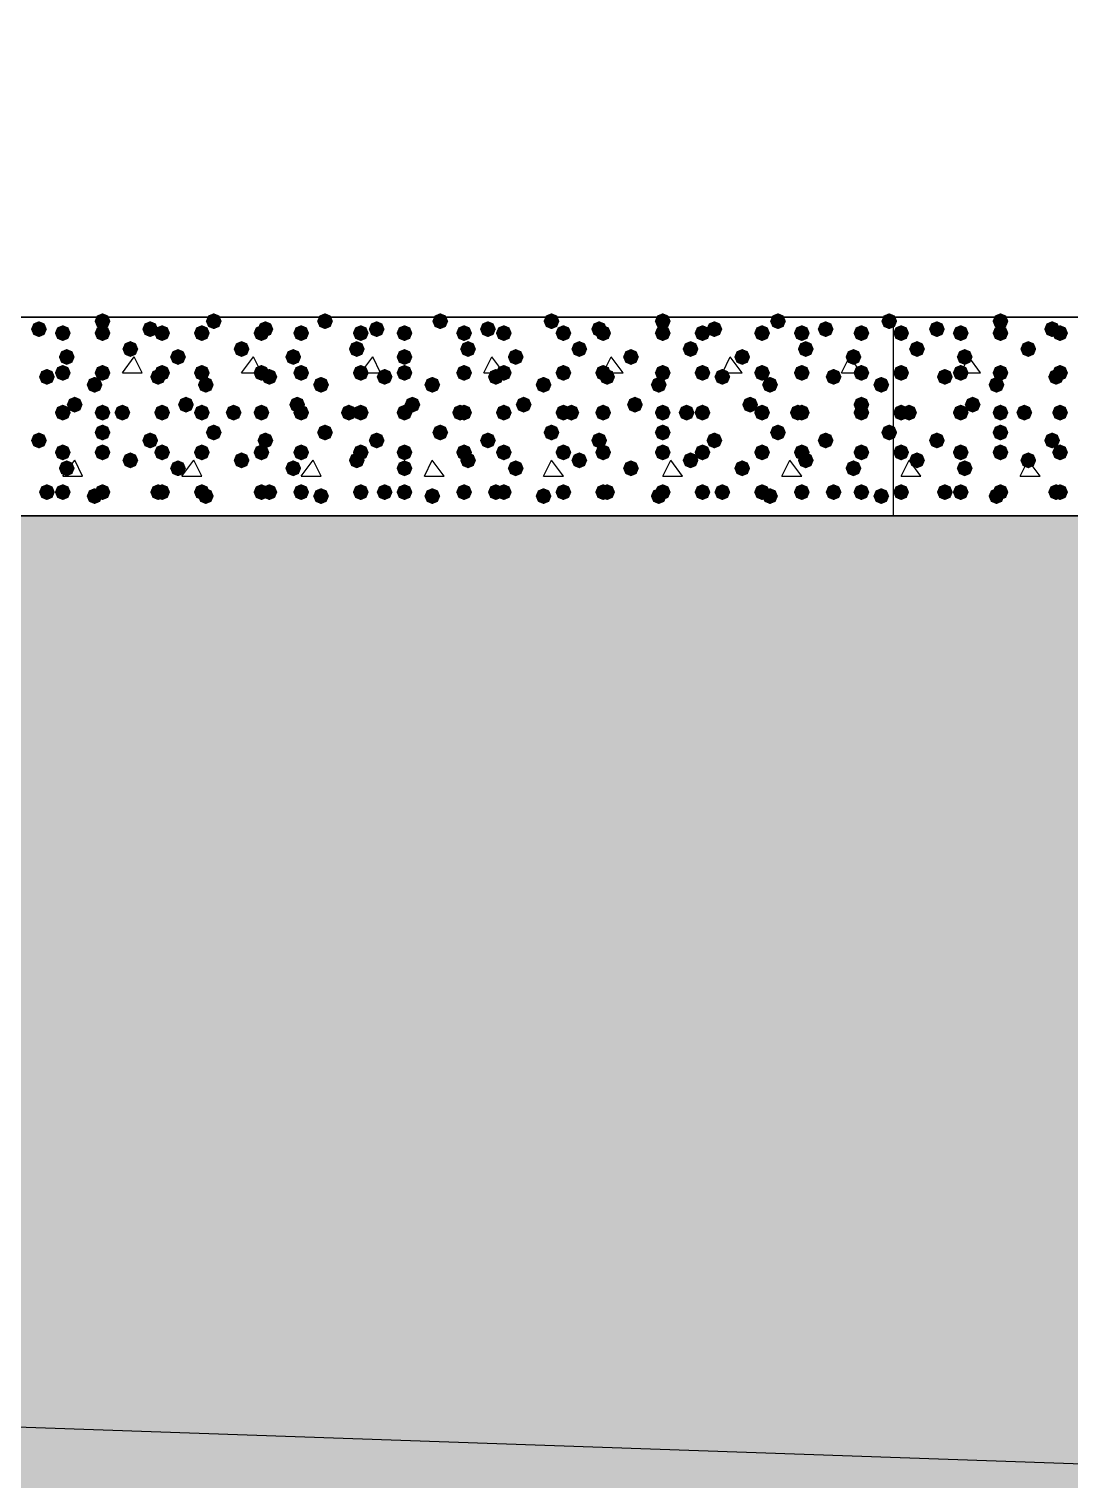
# Model space of a CAD drawing. Header units: millimetres. Extents: x 0 to 420, y 0 to 297.
# Drawn here: x 319.05 to 330.14, y 152 to 167.45 of the extents above; entities that cross this region are included whole.
import ezdxf

# ---------------------------------------------------------------- set-up
doc = ezdxf.new("R2010")
doc.units = ezdxf.units.MM
doc.layers.get('0').update_dxf_attribs({"linetype": 'CONTINUOUS'})

msp = doc.modelspace()

# ---------------------------------------------------------------- hatches: boundary and pattern name
at = {"true_color": 0x000008}
for points in [[(319.913, 164.338), (319.888129, 164.278204), (319.828333, 164.253333), (319.768537, 164.278204), (319.743667, 164.338), (319.768537, 164.397796), (319.828333, 164.422667), (319.888129, 164.397796)], [(321.098333, 164.338), (321.073463, 164.278204), (321.013667, 164.253333), (320.953871, 164.278204), (320.929, 164.338), (320.953871, 164.397796), (321.013667, 164.422667), (321.073462, 164.397796)], [(322.283667, 164.338), (322.258796, 164.278204), (322.199, 164.253333), (322.139204, 164.278204), (322.114333, 164.338), (322.139204, 164.397796), (322.199, 164.422667), (322.258796, 164.397796)], [(323.511333, 164.338), (323.486463, 164.278204), (323.426667, 164.253333), (323.366871, 164.278204), (323.342, 164.338), (323.366871, 164.397796), (323.426667, 164.422667), (323.486462, 164.397796)], [(324.696667, 164.338), (324.671796, 164.278204), (324.612, 164.253333), (324.552204, 164.278204), (324.527333, 164.338), (324.552204, 164.397796), (324.612, 164.422667), (324.671796, 164.397796)], [(325.882, 164.338), (325.857129, 164.278204), (325.797333, 164.253333), (325.737538, 164.278204), (325.712667, 164.338), (325.737537, 164.397796), (325.797333, 164.422667), (325.857129, 164.397796)], [(327.109667, 164.338), (327.084796, 164.278204), (327.025, 164.253333), (326.965204, 164.278204), (326.940333, 164.338), (326.965204, 164.397796), (327.025, 164.422667), (327.084796, 164.397796)], [(328.295, 164.338), (328.270129, 164.278204), (328.210333, 164.253333), (328.150538, 164.278204), (328.125667, 164.338), (328.150537, 164.397796), (328.210333, 164.422667), (328.270129, 164.397796)], [(319.235667, 164.253333), (319.210796, 164.193537), (319.151, 164.168667), (319.091204, 164.193537), (319.066333, 164.253333), (319.091204, 164.313129), (319.151, 164.338), (319.210796, 164.313129)], [(319.489667, 164.211), (319.464796, 164.151204), (319.405, 164.126333), (319.345204, 164.151204), (319.320333, 164.211), (319.345204, 164.270796), (319.405, 164.295667), (319.464796, 164.270796)], [(319.913, 164.211), (319.888129, 164.151204), (319.828333, 164.126333), (319.768537, 164.151204), (319.743667, 164.211), (319.768537, 164.270796), (319.828333, 164.295667), (319.888129, 164.270796)], [(320.421, 164.253333), (320.396129, 164.193537), (320.336333, 164.168667), (320.276538, 164.193537), (320.251667, 164.253333), (320.276537, 164.313129), (320.336333, 164.338), (320.396129, 164.313129)], [(320.548, 164.211), (320.523129, 164.151204), (320.463333, 164.126333), (320.403537, 164.151204), (320.378667, 164.211), (320.403537, 164.270796), (320.463333, 164.295667), (320.523129, 164.270796)], [(320.971333, 164.211), (320.946462, 164.151204), (320.886667, 164.126333), (320.826871, 164.151204), (320.802, 164.211), (320.826871, 164.270796), (320.886667, 164.295667), (320.946462, 164.270796)], [(321.606333, 164.211), (321.581462, 164.151204), (321.521667, 164.126333), (321.461871, 164.151204), (321.437, 164.211), (321.461871, 164.270796), (321.521667, 164.295667), (321.581462, 164.270796)], [(321.648667, 164.253333), (321.623796, 164.193537), (321.564, 164.168667), (321.504204, 164.193537), (321.479333, 164.253333), (321.504204, 164.313129), (321.564, 164.338), (321.623796, 164.313129)], [(322.029667, 164.211), (322.004796, 164.151204), (321.945, 164.126333), (321.885204, 164.151204), (321.860333, 164.211), (321.885204, 164.270796), (321.945, 164.295667), (322.004796, 164.270796)], [(322.664667, 164.211), (322.639796, 164.151204), (322.58, 164.126333), (322.520204, 164.151204), (322.495333, 164.211), (322.520204, 164.270796), (322.58, 164.295667), (322.639796, 164.270796)], [(322.834, 164.253333), (322.809129, 164.193537), (322.749333, 164.168667), (322.689537, 164.193537), (322.664667, 164.253333), (322.689537, 164.313129), (322.749333, 164.338), (322.809129, 164.313129)], [(323.130333, 164.211), (323.105462, 164.151204), (323.045667, 164.126333), (322.985871, 164.151204), (322.961, 164.211), (322.985871, 164.270796), (323.045667, 164.295667), (323.105462, 164.270796)], [(323.765333, 164.211), (323.740463, 164.151204), (323.680667, 164.126333), (323.620871, 164.151204), (323.596, 164.211), (323.620871, 164.270796), (323.680667, 164.295667), (323.740462, 164.270796)], [(324.019333, 164.253333), (323.994462, 164.193537), (323.934667, 164.168667), (323.874871, 164.193537), (323.85, 164.253333), (323.874871, 164.313129), (323.934667, 164.338), (323.994462, 164.313129)], [(324.188667, 164.211), (324.163796, 164.151204), (324.104, 164.126333), (324.044204, 164.151204), (324.019333, 164.211), (324.044204, 164.270796), (324.104, 164.295667), (324.163796, 164.270796)], [(324.823667, 164.211), (324.798796, 164.151204), (324.739, 164.126333), (324.679204, 164.151204), (324.654333, 164.211), (324.679204, 164.270796), (324.739, 164.295667), (324.798796, 164.270796)], [(325.204667, 164.253333), (325.179796, 164.193537), (325.12, 164.168667), (325.060204, 164.193537), (325.035333, 164.253333), (325.060204, 164.313129), (325.12, 164.338), (325.179796, 164.313129)], [(325.247, 164.211), (325.222129, 164.151204), (325.162333, 164.126333), (325.102538, 164.151204), (325.077667, 164.211), (325.102537, 164.270796), (325.162333, 164.295667), (325.222129, 164.270796)], [(325.882, 164.211), (325.857129, 164.151204), (325.797333, 164.126333), (325.737538, 164.151204), (325.712667, 164.211), (325.737537, 164.270796), (325.797333, 164.295667), (325.857129, 164.270796)], [(326.305333, 164.211), (326.280463, 164.151204), (326.220667, 164.126333), (326.160871, 164.151204), (326.136, 164.211), (326.160871, 164.270796), (326.220667, 164.295667), (326.280462, 164.270796)], [(326.432333, 164.253333), (326.407462, 164.193537), (326.347667, 164.168667), (326.287871, 164.193537), (326.263, 164.253333), (326.287871, 164.313129), (326.347667, 164.338), (326.407462, 164.313129)], [(326.940333, 164.211), (326.915462, 164.151204), (326.855667, 164.126333), (326.795871, 164.151204), (326.771, 164.211), (326.795871, 164.270796), (326.855667, 164.295667), (326.915462, 164.270796)], [(327.363667, 164.211), (327.338796, 164.151204), (327.279, 164.126333), (327.219204, 164.151204), (327.194333, 164.211), (327.219204, 164.270796), (327.279, 164.295667), (327.338796, 164.270796)], [(327.617667, 164.253333), (327.592796, 164.193537), (327.533, 164.168667), (327.473204, 164.193537), (327.448333, 164.253333), (327.473204, 164.313129), (327.533, 164.338), (327.592796, 164.313129)], [(327.998667, 164.211), (327.973796, 164.151204), (327.914, 164.126333), (327.854204, 164.151204), (327.829333, 164.211), (327.854204, 164.270796), (327.914, 164.295667), (327.973796, 164.270796)], [(320.209333, 164.041667), (320.184463, 163.981871), (320.124667, 163.957), (320.064871, 163.981871), (320.04, 164.041667), (320.064871, 164.101462), (320.124667, 164.126333), (320.184462, 164.101463)], [(321.394667, 164.041667), (321.369796, 163.981871), (321.31, 163.957), (321.250204, 163.981871), (321.225333, 164.041667), (321.250204, 164.101462), (321.31, 164.126333), (321.369796, 164.101463)], [(322.622333, 164.041667), (322.597462, 163.981871), (322.537667, 163.957), (322.477871, 163.981871), (322.453, 164.041667), (322.477871, 164.101462), (322.537667, 164.126333), (322.597462, 164.101463)], [(323.807667, 164.041667), (323.782796, 163.981871), (323.723, 163.957), (323.663204, 163.981871), (323.638333, 164.041667), (323.663204, 164.101462), (323.723, 164.126333), (323.782796, 164.101463)], [(324.993, 164.041667), (324.968129, 163.981871), (324.908333, 163.957), (324.848538, 163.981871), (324.823667, 164.041667), (324.848537, 164.101462), (324.908333, 164.126333), (324.968129, 164.101463)], [(326.178333, 164.041667), (326.153462, 163.981871), (326.093667, 163.957), (326.033871, 163.981871), (326.009, 164.041667), (326.033871, 164.101462), (326.093667, 164.126333), (326.153462, 164.101463)], [(327.406, 164.041667), (327.381129, 163.981871), (327.321333, 163.957), (327.261537, 163.981871), (327.236667, 164.041667), (327.261537, 164.101462), (327.321333, 164.126333), (327.381129, 164.101463)], [(319.532, 163.957), (319.507129, 163.897204), (319.447333, 163.872333), (319.387538, 163.897204), (319.362667, 163.957), (319.387537, 164.016796), (319.447333, 164.041667), (319.507129, 164.016796)], [(320.717333, 163.957), (320.692462, 163.897204), (320.632667, 163.872333), (320.572871, 163.897204), (320.548, 163.957), (320.572871, 164.016796), (320.632667, 164.041667), (320.692462, 164.016796)], [(321.945, 163.957), (321.920129, 163.897204), (321.860333, 163.872333), (321.800538, 163.897204), (321.775667, 163.957), (321.800537, 164.016796), (321.860333, 164.041667), (321.920129, 164.016796)], [(323.130333, 163.957), (323.105462, 163.897204), (323.045667, 163.872333), (322.985871, 163.897204), (322.961, 163.957), (322.985871, 164.016796), (323.045667, 164.041667), (323.105462, 164.016796)], [(324.315667, 163.957), (324.290796, 163.897204), (324.231, 163.872333), (324.171204, 163.897204), (324.146333, 163.957), (324.171204, 164.016796), (324.231, 164.041667), (324.290796, 164.016796)], [(325.543333, 163.957), (325.518462, 163.897204), (325.458667, 163.872333), (325.398871, 163.897204), (325.374, 163.957), (325.398871, 164.016796), (325.458667, 164.041667), (325.518462, 164.016796)], [(326.728667, 163.957), (326.703796, 163.897204), (326.644, 163.872333), (326.584204, 163.897204), (326.559333, 163.957), (326.584204, 164.016796), (326.644, 164.041667), (326.703796, 164.016796)], [(327.914, 163.957), (327.889129, 163.897204), (327.829333, 163.872333), (327.769537, 163.897204), (327.744667, 163.957), (327.769537, 164.016796), (327.829333, 164.041667), (327.889129, 164.016796)], [(319.320333, 163.745333), (319.295462, 163.685537), (319.235667, 163.660667), (319.175871, 163.685537), (319.151, 163.745333), (319.175871, 163.805129), (319.235667, 163.83), (319.295462, 163.805129)], [(319.489667, 163.787667), (319.464796, 163.727871), (319.405, 163.703), (319.345204, 163.727871), (319.320333, 163.787667), (319.345204, 163.847462), (319.405, 163.872333), (319.464796, 163.847463)], [(319.913, 163.787667), (319.888129, 163.727871), (319.828333, 163.703), (319.768537, 163.727871), (319.743667, 163.787667), (319.768537, 163.847462), (319.828333, 163.872333), (319.888129, 163.847463)], [(320.505667, 163.745333), (320.480796, 163.685537), (320.421, 163.660667), (320.361204, 163.685537), (320.336333, 163.745333), (320.361204, 163.805129), (320.421, 163.83), (320.480796, 163.805129)], [(320.548, 163.787667), (320.523129, 163.727871), (320.463333, 163.703), (320.403537, 163.727871), (320.378667, 163.787667), (320.403537, 163.847462), (320.463333, 163.872333), (320.523129, 163.847463)], [(320.971333, 163.787667), (320.946462, 163.727871), (320.886667, 163.703), (320.826871, 163.727871), (320.802, 163.787667), (320.826871, 163.847462), (320.886667, 163.872333), (320.946462, 163.847463)], [(321.606333, 163.787667), (321.581462, 163.727871), (321.521667, 163.703), (321.461871, 163.727871), (321.437, 163.787667), (321.461871, 163.847462), (321.521667, 163.872333), (321.581462, 163.847463)], [(321.691, 163.745333), (321.666129, 163.685537), (321.606333, 163.660667), (321.546538, 163.685537), (321.521667, 163.745333), (321.546537, 163.805129), (321.606333, 163.83), (321.666129, 163.805129)], [(322.029667, 163.787667), (322.004796, 163.727871), (321.945, 163.703), (321.885204, 163.727871), (321.860333, 163.787667), (321.885204, 163.847462), (321.945, 163.872333), (322.004796, 163.847463)], [(322.664667, 163.787667), (322.639796, 163.727871), (322.58, 163.703), (322.520204, 163.727871), (322.495333, 163.787667), (322.520204, 163.847462), (322.58, 163.872333), (322.639796, 163.847463)], [(322.918667, 163.745333), (322.893796, 163.685537), (322.834, 163.660667), (322.774204, 163.685537), (322.749333, 163.745333), (322.774204, 163.805129), (322.834, 163.83), (322.893796, 163.805129)], [(323.130333, 163.787667), (323.105462, 163.727871), (323.045667, 163.703), (322.985871, 163.727871), (322.961, 163.787667), (322.985871, 163.847462), (323.045667, 163.872333), (323.105462, 163.847463)], [(323.765333, 163.787667), (323.740463, 163.727871), (323.680667, 163.703), (323.620871, 163.727871), (323.596, 163.787667), (323.620871, 163.847462), (323.680667, 163.872333), (323.740462, 163.847463)], [(324.104, 163.745333), (324.079129, 163.685537), (324.019333, 163.660667), (323.959538, 163.685537), (323.934667, 163.745333), (323.959537, 163.805129), (324.019333, 163.83), (324.079129, 163.805129)], [(324.188667, 163.787667), (324.163796, 163.727871), (324.104, 163.703), (324.044204, 163.727871), (324.019333, 163.787667), (324.044204, 163.847462), (324.104, 163.872333), (324.163796, 163.847463)], [(324.823667, 163.787667), (324.798796, 163.727871), (324.739, 163.703), (324.679204, 163.727871), (324.654333, 163.787667), (324.679204, 163.847462), (324.739, 163.872333), (324.798796, 163.847463)], [(325.247, 163.787667), (325.222129, 163.727871), (325.162333, 163.703), (325.102538, 163.727871), (325.077667, 163.787667), (325.102537, 163.847462), (325.162333, 163.872333), (325.222129, 163.847463)], [(325.289333, 163.745333), (325.264462, 163.685537), (325.204667, 163.660667), (325.144871, 163.685537), (325.12, 163.745333), (325.144871, 163.805129), (325.204667, 163.83), (325.264462, 163.805129)], [(325.882, 163.787667), (325.857129, 163.727871), (325.797333, 163.703), (325.737538, 163.727871), (325.712667, 163.787667), (325.737537, 163.847462), (325.797333, 163.872333), (325.857129, 163.847463)], [(326.305333, 163.787667), (326.280463, 163.727871), (326.220667, 163.703), (326.160871, 163.727871), (326.136, 163.787667), (326.160871, 163.847462), (326.220667, 163.872333), (326.280462, 163.847463)], [(326.517, 163.745333), (326.492129, 163.685537), (326.432333, 163.660667), (326.372538, 163.685537), (326.347667, 163.745333), (326.372537, 163.805129), (326.432333, 163.83), (326.492129, 163.805129)], [(326.940333, 163.787667), (326.915462, 163.727871), (326.855667, 163.703), (326.795871, 163.727871), (326.771, 163.787667), (326.795871, 163.847462), (326.855667, 163.872333), (326.915462, 163.847463)], [(327.363667, 163.787667), (327.338796, 163.727871), (327.279, 163.703), (327.219204, 163.727871), (327.194333, 163.787667), (327.219204, 163.847462), (327.279, 163.872333), (327.338796, 163.847463)], [(327.702333, 163.745333), (327.677462, 163.685537), (327.617667, 163.660667), (327.557871, 163.685537), (327.533, 163.745333), (327.557871, 163.805129), (327.617667, 163.83), (327.677462, 163.805129)], [(327.998667, 163.787667), (327.973796, 163.727871), (327.914, 163.703), (327.854204, 163.727871), (327.829333, 163.787667), (327.854204, 163.847462), (327.914, 163.872333), (327.973796, 163.847463)], [(319.828333, 163.660667), (319.803463, 163.600871), (319.743667, 163.576), (319.683871, 163.600871), (319.659, 163.660667), (319.683871, 163.720462), (319.743667, 163.745333), (319.803462, 163.720463)], [(321.013667, 163.660667), (320.988796, 163.600871), (320.929, 163.576), (320.869204, 163.600871), (320.844333, 163.660667), (320.869204, 163.720462), (320.929, 163.745333), (320.988796, 163.720463)], [(322.241333, 163.660667), (322.216462, 163.600871), (322.156667, 163.576), (322.096871, 163.600871), (322.072, 163.660667), (322.096871, 163.720462), (322.156667, 163.745333), (322.216462, 163.720463)], [(323.426667, 163.660667), (323.401796, 163.600871), (323.342, 163.576), (323.282204, 163.600871), (323.257333, 163.660667), (323.282204, 163.720462), (323.342, 163.745333), (323.401796, 163.720463)], [(324.612, 163.660667), (324.587129, 163.600871), (324.527333, 163.576), (324.467538, 163.600871), (324.442667, 163.660667), (324.467537, 163.720462), (324.527333, 163.745333), (324.587129, 163.720463)], [(325.839667, 163.660667), (325.814796, 163.600871), (325.755, 163.576), (325.695204, 163.600871), (325.670333, 163.660667), (325.695204, 163.720462), (325.755, 163.745333), (325.814796, 163.720463)], [(327.025, 163.660667), (327.000129, 163.600871), (326.940333, 163.576), (326.880538, 163.600871), (326.855667, 163.660667), (326.880537, 163.720462), (326.940333, 163.745333), (327.000129, 163.720463)], [(328.210333, 163.660667), (328.185462, 163.600871), (328.125667, 163.576), (328.065871, 163.600871), (328.041, 163.660667), (328.065871, 163.720462), (328.125667, 163.745333), (328.185462, 163.720463)], [(319.616667, 163.449), (319.591796, 163.389204), (319.532, 163.364333), (319.472204, 163.389204), (319.447333, 163.449), (319.472204, 163.508796), (319.532, 163.533667), (319.591796, 163.508796)], [(320.802, 163.449), (320.777129, 163.389204), (320.717333, 163.364333), (320.657537, 163.389204), (320.632667, 163.449), (320.657537, 163.508796), (320.717333, 163.533667), (320.777129, 163.508796)], [(321.987333, 163.449), (321.962462, 163.389204), (321.902667, 163.364333), (321.842871, 163.389204), (321.818, 163.449), (321.842871, 163.508796), (321.902667, 163.533667), (321.962462, 163.508796)], [(323.215, 163.449), (323.190129, 163.389204), (323.130333, 163.364333), (323.070538, 163.389204), (323.045667, 163.449), (323.070537, 163.508796), (323.130333, 163.533667), (323.190129, 163.508796)], [(324.400333, 163.449), (324.375463, 163.389204), (324.315667, 163.364333), (324.255871, 163.389204), (324.231, 163.449), (324.255871, 163.508796), (324.315667, 163.533667), (324.375462, 163.508796)], [(325.585667, 163.449), (325.560796, 163.389204), (325.501, 163.364333), (325.441204, 163.389204), (325.416333, 163.449), (325.441204, 163.508796), (325.501, 163.533667), (325.560796, 163.508796)], [(326.813333, 163.449), (326.788462, 163.389204), (326.728667, 163.364333), (326.668871, 163.389204), (326.644, 163.449), (326.668871, 163.508796), (326.728667, 163.533667), (326.788462, 163.508796)], [(327.998667, 163.449), (327.973796, 163.389204), (327.914, 163.364333), (327.854204, 163.389204), (327.829333, 163.449), (327.854204, 163.508796), (327.914, 163.533667), (327.973796, 163.508796)], [(319.489667, 163.364333), (319.464796, 163.304537), (319.405, 163.279667), (319.345204, 163.304537), (319.320333, 163.364333), (319.345204, 163.424129), (319.405, 163.449), (319.464796, 163.424129)], [(319.913, 163.364333), (319.888129, 163.304537), (319.828333, 163.279667), (319.768537, 163.304537), (319.743667, 163.364333), (319.768537, 163.424129), (319.828333, 163.449), (319.888129, 163.424129)], [(320.124667, 163.364333), (320.099796, 163.304537), (320.04, 163.279667), (319.980204, 163.304537), (319.955333, 163.364333), (319.980204, 163.424129), (320.04, 163.449), (320.099796, 163.424129)], [(320.548, 163.364333), (320.523129, 163.304537), (320.463333, 163.279667), (320.403537, 163.304537), (320.378667, 163.364333), (320.403537, 163.424129), (320.463333, 163.449), (320.523129, 163.424129)], [(320.971333, 163.364333), (320.946462, 163.304537), (320.886667, 163.279667), (320.826871, 163.304537), (320.802, 163.364333), (320.826871, 163.424129), (320.886667, 163.449), (320.946462, 163.424129)], [(321.31, 163.364333), (321.285129, 163.304537), (321.225333, 163.279667), (321.165538, 163.304537), (321.140667, 163.364333), (321.165537, 163.424129), (321.225333, 163.449), (321.285129, 163.424129)], [(321.606333, 163.364333), (321.581462, 163.304537), (321.521667, 163.279667), (321.461871, 163.304537), (321.437, 163.364333), (321.461871, 163.424129), (321.521667, 163.449), (321.581462, 163.424129)], [(322.029667, 163.364333), (322.004796, 163.304537), (321.945, 163.279667), (321.885204, 163.304537), (321.860333, 163.364333), (321.885204, 163.424129), (321.945, 163.449), (322.004796, 163.424129)], [(322.537667, 163.364333), (322.512796, 163.304537), (322.453, 163.279667), (322.393204, 163.304537), (322.368333, 163.364333), (322.393204, 163.424129), (322.453, 163.449), (322.512796, 163.424129)], [(322.664667, 163.364333), (322.639796, 163.304537), (322.58, 163.279667), (322.520204, 163.304537), (322.495333, 163.364333), (322.520204, 163.424129), (322.58, 163.449), (322.639796, 163.424129)], [(323.130333, 163.364333), (323.105462, 163.304537), (323.045667, 163.279667), (322.985871, 163.304537), (322.961, 163.364333), (322.985871, 163.424129), (323.045667, 163.449), (323.105462, 163.424129)], [(323.723, 163.364333), (323.698129, 163.304537), (323.638333, 163.279667), (323.578538, 163.304537), (323.553667, 163.364333), (323.578537, 163.424129), (323.638333, 163.449), (323.698129, 163.424129)], [(323.765333, 163.364333), (323.740463, 163.304537), (323.680667, 163.279667), (323.620871, 163.304537), (323.596, 163.364333), (323.620871, 163.424129), (323.680667, 163.449), (323.740462, 163.424129)], [(324.188667, 163.364333), (324.163796, 163.304537), (324.104, 163.279667), (324.044204, 163.304537), (324.019333, 163.364333), (324.044204, 163.424129), (324.104, 163.449), (324.163796, 163.424129)], [(324.823667, 163.364333), (324.798796, 163.304537), (324.739, 163.279667), (324.679204, 163.304537), (324.654333, 163.364333), (324.679204, 163.424129), (324.739, 163.449), (324.798796, 163.424129)], [(324.908333, 163.364333), (324.883462, 163.304537), (324.823667, 163.279667), (324.763871, 163.304537), (324.739, 163.364333), (324.763871, 163.424129), (324.823667, 163.449), (324.883462, 163.424129)], [(325.247, 163.364333), (325.222129, 163.304537), (325.162333, 163.279667), (325.102538, 163.304537), (325.077667, 163.364333), (325.102537, 163.424129), (325.162333, 163.449), (325.222129, 163.424129)], [(325.882, 163.364333), (325.857129, 163.304537), (325.797333, 163.279667), (325.737538, 163.304537), (325.712667, 163.364333), (325.737537, 163.424129), (325.797333, 163.449), (325.857129, 163.424129)], [(326.136, 163.364333), (326.111129, 163.304537), (326.051333, 163.279667), (325.991537, 163.304537), (325.966667, 163.364333), (325.991537, 163.424129), (326.051333, 163.449), (326.111129, 163.424129)], [(326.305333, 163.364333), (326.280463, 163.304537), (326.220667, 163.279667), (326.160871, 163.304537), (326.136, 163.364333), (326.160871, 163.424129), (326.220667, 163.449), (326.280462, 163.424129)], [(326.940333, 163.364333), (326.915462, 163.304537), (326.855667, 163.279667), (326.795871, 163.304537), (326.771, 163.364333), (326.795871, 163.424129), (326.855667, 163.449), (326.915462, 163.424129)], [(327.321333, 163.364333), (327.296462, 163.304537), (327.236667, 163.279667), (327.176871, 163.304537), (327.152, 163.364333), (327.176871, 163.424129), (327.236667, 163.449), (327.296462, 163.424129)], [(327.363667, 163.364333), (327.338796, 163.304537), (327.279, 163.279667), (327.219204, 163.304537), (327.194333, 163.364333), (327.219204, 163.424129), (327.279, 163.449), (327.338796, 163.424129)], [(327.998667, 163.364333), (327.973796, 163.304537), (327.914, 163.279667), (327.854204, 163.304537), (327.829333, 163.364333), (327.854204, 163.424129), (327.914, 163.449), (327.973796, 163.424129)], [(319.913, 163.152667), (319.888129, 163.092871), (319.828333, 163.068), (319.768537, 163.092871), (319.743667, 163.152667), (319.768537, 163.212462), (319.828333, 163.237333), (319.888129, 163.212463)], [(321.098333, 163.152667), (321.073463, 163.092871), (321.013667, 163.068), (320.953871, 163.092871), (320.929, 163.152667), (320.953871, 163.212462), (321.013667, 163.237333), (321.073462, 163.212463)], [(322.283667, 163.152667), (322.258796, 163.092871), (322.199, 163.068), (322.139204, 163.092871), (322.114333, 163.152667), (322.139204, 163.212462), (322.199, 163.237333), (322.258796, 163.212463)], [(323.511333, 163.152667), (323.486463, 163.092871), (323.426667, 163.068), (323.366871, 163.092871), (323.342, 163.152667), (323.366871, 163.212462), (323.426667, 163.237333), (323.486462, 163.212463)], [(324.696667, 163.152667), (324.671796, 163.092871), (324.612, 163.068), (324.552204, 163.092871), (324.527333, 163.152667), (324.552204, 163.212462), (324.612, 163.237333), (324.671796, 163.212463)], [(325.882, 163.152667), (325.857129, 163.092871), (325.797333, 163.068), (325.737538, 163.092871), (325.712667, 163.152667), (325.737537, 163.212462), (325.797333, 163.237333), (325.857129, 163.212463)], [(327.109667, 163.152667), (327.084796, 163.092871), (327.025, 163.068), (326.965204, 163.092871), (326.940333, 163.152667), (326.965204, 163.212462), (327.025, 163.237333), (327.084796, 163.212463)], [(328.295, 163.152667), (328.270129, 163.092871), (328.210333, 163.068), (328.150538, 163.092871), (328.125667, 163.152667), (328.150537, 163.212462), (328.210333, 163.237333), (328.270129, 163.212463)], [(319.235667, 163.068), (319.210796, 163.008204), (319.151, 162.983333), (319.091204, 163.008204), (319.066333, 163.068), (319.091204, 163.127796), (319.151, 163.152667), (319.210796, 163.127796)], [(319.489667, 162.941), (319.464796, 162.881204), (319.405, 162.856333), (319.345204, 162.881204), (319.320333, 162.941), (319.345204, 163.000796), (319.405, 163.025667), (319.464796, 163.000796)], [(319.913, 162.941), (319.888129, 162.881204), (319.828333, 162.856333), (319.768537, 162.881204), (319.743667, 162.941), (319.768537, 163.000796), (319.828333, 163.025667), (319.888129, 163.000796)], [(320.421, 163.068), (320.396129, 163.008204), (320.336333, 162.983333), (320.276538, 163.008204), (320.251667, 163.068), (320.276537, 163.127796), (320.336333, 163.152667), (320.396129, 163.127796)], [(320.548, 162.941), (320.523129, 162.881204), (320.463333, 162.856333), (320.403537, 162.881204), (320.378667, 162.941), (320.403537, 163.000796), (320.463333, 163.025667), (320.523129, 163.000796)], [(320.971333, 162.941), (320.946462, 162.881204), (320.886667, 162.856333), (320.826871, 162.881204), (320.802, 162.941), (320.826871, 163.000796), (320.886667, 163.025667), (320.946462, 163.000796)], [(321.606333, 162.941), (321.581462, 162.881204), (321.521667, 162.856333), (321.461871, 162.881204), (321.437, 162.941), (321.461871, 163.000796), (321.521667, 163.025667), (321.581462, 163.000796)], [(321.648667, 163.068), (321.623796, 163.008204), (321.564, 162.983333), (321.504204, 163.008204), (321.479333, 163.068), (321.504204, 163.127796), (321.564, 163.152667), (321.623796, 163.127796)], [(322.029667, 162.941), (322.004796, 162.881204), (321.945, 162.856333), (321.885204, 162.881204), (321.860333, 162.941), (321.885204, 163.000796), (321.945, 163.025667), (322.004796, 163.000796)], [(322.664667, 162.941), (322.639796, 162.881204), (322.58, 162.856333), (322.520204, 162.881204), (322.495333, 162.941), (322.520204, 163.000796), (322.58, 163.025667), (322.639796, 163.000796)], [(322.834, 163.068), (322.809129, 163.008204), (322.749333, 162.983333), (322.689537, 163.008204), (322.664667, 163.068), (322.689537, 163.127796), (322.749333, 163.152667), (322.809129, 163.127796)], [(323.130333, 162.941), (323.105462, 162.881204), (323.045667, 162.856333), (322.985871, 162.881204), (322.961, 162.941), (322.985871, 163.000796), (323.045667, 163.025667), (323.105462, 163.000796)], [(323.765333, 162.941), (323.740463, 162.881204), (323.680667, 162.856333), (323.620871, 162.881204), (323.596, 162.941), (323.620871, 163.000796), (323.680667, 163.025667), (323.740462, 163.000796)], [(324.019333, 163.068), (323.994462, 163.008204), (323.934667, 162.983333), (323.874871, 163.008204), (323.85, 163.068), (323.874871, 163.127796), (323.934667, 163.152667), (323.994462, 163.127796)], [(324.188667, 162.941), (324.163796, 162.881204), (324.104, 162.856333), (324.044204, 162.881204), (324.019333, 162.941), (324.044204, 163.000796), (324.104, 163.025667), (324.163796, 163.000796)], [(324.823667, 162.941), (324.798796, 162.881204), (324.739, 162.856333), (324.679204, 162.881204), (324.654333, 162.941), (324.679204, 163.000796), (324.739, 163.025667), (324.798796, 163.000796)], [(325.204667, 163.068), (325.179796, 163.008204), (325.12, 162.983333), (325.060204, 163.008204), (325.035333, 163.068), (325.060204, 163.127796), (325.12, 163.152667), (325.179796, 163.127796)], [(325.247, 162.941), (325.222129, 162.881204), (325.162333, 162.856333), (325.102538, 162.881204), (325.077667, 162.941), (325.102537, 163.000796), (325.162333, 163.025667), (325.222129, 163.000796)], [(325.882, 162.941), (325.857129, 162.881204), (325.797333, 162.856333), (325.737538, 162.881204), (325.712667, 162.941), (325.737537, 163.000796), (325.797333, 163.025667), (325.857129, 163.000796)], [(326.305333, 162.941), (326.280463, 162.881204), (326.220667, 162.856333), (326.160871, 162.881204), (326.136, 162.941), (326.160871, 163.000796), (326.220667, 163.025667), (326.280462, 163.000796)], [(326.432333, 163.068), (326.407462, 163.008204), (326.347667, 162.983333), (326.287871, 163.008204), (326.263, 163.068), (326.287871, 163.127796), (326.347667, 163.152667), (326.407462, 163.127796)], [(326.940333, 162.941), (326.915462, 162.881204), (326.855667, 162.856333), (326.795871, 162.881204), (326.771, 162.941), (326.795871, 163.000796), (326.855667, 163.025667), (326.915462, 163.000796)], [(327.363667, 162.941), (327.338796, 162.881204), (327.279, 162.856333), (327.219204, 162.881204), (327.194333, 162.941), (327.219204, 163.000796), (327.279, 163.025667), (327.338796, 163.000796)], [(327.617667, 163.068), (327.592796, 163.008204), (327.533, 162.983333), (327.473204, 163.008204), (327.448333, 163.068), (327.473204, 163.127796), (327.533, 163.152667), (327.592796, 163.127796)], [(327.998667, 162.941), (327.973796, 162.881204), (327.914, 162.856333), (327.854204, 162.881204), (327.829333, 162.941), (327.854204, 163.000796), (327.914, 163.025667), (327.973796, 163.000796)], [(320.209333, 162.856333), (320.184463, 162.796537), (320.124667, 162.771667), (320.064871, 162.796537), (320.04, 162.856333), (320.064871, 162.916129), (320.124667, 162.941), (320.184462, 162.916129)], [(321.394667, 162.856333), (321.369796, 162.796537), (321.31, 162.771667), (321.250204, 162.796537), (321.225333, 162.856333), (321.250204, 162.916129), (321.31, 162.941), (321.369796, 162.916129)], [(322.622333, 162.856333), (322.597462, 162.796537), (322.537667, 162.771667), (322.477871, 162.796537), (322.453, 162.856333), (322.477871, 162.916129), (322.537667, 162.941), (322.597462, 162.916129)], [(323.807667, 162.856333), (323.782796, 162.796537), (323.723, 162.771667), (323.663204, 162.796537), (323.638333, 162.856333), (323.663204, 162.916129), (323.723, 162.941), (323.782796, 162.916129)], [(324.993, 162.856333), (324.968129, 162.796537), (324.908333, 162.771667), (324.848538, 162.796537), (324.823667, 162.856333), (324.848537, 162.916129), (324.908333, 162.941), (324.968129, 162.916129)], [(326.178333, 162.856333), (326.153462, 162.796537), (326.093667, 162.771667), (326.033871, 162.796537), (326.009, 162.856333), (326.033871, 162.916129), (326.093667, 162.941), (326.153462, 162.916129)], [(327.406, 162.856333), (327.381129, 162.796537), (327.321333, 162.771667), (327.261537, 162.796537), (327.236667, 162.856333), (327.261537, 162.916129), (327.321333, 162.941), (327.381129, 162.916129)], [(319.532, 162.771667), (319.507129, 162.711871), (319.447333, 162.687), (319.387538, 162.711871), (319.362667, 162.771667), (319.387537, 162.831462), (319.447333, 162.856333), (319.507129, 162.831463)], [(320.717333, 162.771667), (320.692462, 162.711871), (320.632667, 162.687), (320.572871, 162.711871), (320.548, 162.771667), (320.572871, 162.831462), (320.632667, 162.856333), (320.692462, 162.831463)], [(321.945, 162.771667), (321.920129, 162.711871), (321.860333, 162.687), (321.800538, 162.711871), (321.775667, 162.771667), (321.800537, 162.831462), (321.860333, 162.856333), (321.920129, 162.831463)], [(323.130333, 162.771667), (323.105462, 162.711871), (323.045667, 162.687), (322.985871, 162.711871), (322.961, 162.771667), (322.985871, 162.831462), (323.045667, 162.856333), (323.105462, 162.831463)], [(324.315667, 162.771667), (324.290796, 162.711871), (324.231, 162.687), (324.171204, 162.711871), (324.146333, 162.771667), (324.171204, 162.831462), (324.231, 162.856333), (324.290796, 162.831463)], [(325.543333, 162.771667), (325.518462, 162.711871), (325.458667, 162.687), (325.398871, 162.711871), (325.374, 162.771667), (325.398871, 162.831462), (325.458667, 162.856333), (325.518462, 162.831463)], [(326.728667, 162.771667), (326.703796, 162.711871), (326.644, 162.687), (326.584204, 162.711871), (326.559333, 162.771667), (326.584204, 162.831462), (326.644, 162.856333), (326.703796, 162.831463)], [(327.914, 162.771667), (327.889129, 162.711871), (327.829333, 162.687), (327.769537, 162.711871), (327.744667, 162.771667), (327.769537, 162.831462), (327.829333, 162.856333), (327.889129, 162.831463)], [(319.320333, 162.517667), (319.295462, 162.457871), (319.235667, 162.433), (319.175871, 162.457871), (319.151, 162.517667), (319.175871, 162.577462), (319.235667, 162.602333), (319.295462, 162.577463)], [(319.489667, 162.517667), (319.464796, 162.457871), (319.405, 162.433), (319.345204, 162.457871), (319.320333, 162.517667), (319.345204, 162.577462), (319.405, 162.602333), (319.464796, 162.577463)], [(319.828333, 162.475333), (319.803463, 162.415537), (319.743667, 162.390667), (319.683871, 162.415537), (319.659, 162.475333), (319.683871, 162.535129), (319.743667, 162.56), (319.803462, 162.535129)], [(319.913, 162.517667), (319.888129, 162.457871), (319.828333, 162.433), (319.768537, 162.457871), (319.743667, 162.517667), (319.768537, 162.577462), (319.828333, 162.602333), (319.888129, 162.577463)], [(320.505667, 162.517667), (320.480796, 162.457871), (320.421, 162.433), (320.361204, 162.457871), (320.336333, 162.517667), (320.361204, 162.577462), (320.421, 162.602333), (320.480796, 162.577463)], [(320.548, 162.517667), (320.523129, 162.457871), (320.463333, 162.433), (320.403537, 162.457871), (320.378667, 162.517667), (320.403537, 162.577462), (320.463333, 162.602333), (320.523129, 162.577463)], [(320.971333, 162.517667), (320.946462, 162.457871), (320.886667, 162.433), (320.826871, 162.457871), (320.802, 162.517667), (320.826871, 162.577462), (320.886667, 162.602333), (320.946462, 162.577463)], [(321.013667, 162.475333), (320.988796, 162.415537), (320.929, 162.390667), (320.869204, 162.415537), (320.844333, 162.475333), (320.869204, 162.535129), (320.929, 162.56), (320.988796, 162.535129)], [(321.606333, 162.517667), (321.581462, 162.457871), (321.521667, 162.433), (321.461871, 162.457871), (321.437, 162.517667), (321.461871, 162.577462), (321.521667, 162.602333), (321.581462, 162.577463)], [(321.691, 162.517667), (321.666129, 162.457871), (321.606333, 162.433), (321.546538, 162.457871), (321.521667, 162.517667), (321.546537, 162.577462), (321.606333, 162.602333), (321.666129, 162.577463)], [(322.029667, 162.517667), (322.004796, 162.457871), (321.945, 162.433), (321.885204, 162.457871), (321.860333, 162.517667), (321.885204, 162.577462), (321.945, 162.602333), (322.004796, 162.577463)], [(322.241333, 162.475333), (322.216462, 162.415537), (322.156667, 162.390667), (322.096871, 162.415537), (322.072, 162.475333), (322.096871, 162.535129), (322.156667, 162.56), (322.216462, 162.535129)], [(322.664667, 162.517667), (322.639796, 162.457871), (322.58, 162.433), (322.520204, 162.457871), (322.495333, 162.517667), (322.520204, 162.577462), (322.58, 162.602333), (322.639796, 162.577463)], [(322.918667, 162.517667), (322.893796, 162.457871), (322.834, 162.433), (322.774204, 162.457871), (322.749333, 162.517667), (322.774204, 162.577462), (322.834, 162.602333), (322.893796, 162.577463)], [(323.130333, 162.517667), (323.105462, 162.457871), (323.045667, 162.433), (322.985871, 162.457871), (322.961, 162.517667), (322.985871, 162.577462), (323.045667, 162.602333), (323.105462, 162.577463)], [(323.426667, 162.475333), (323.401796, 162.415537), (323.342, 162.390667), (323.282204, 162.415537), (323.257333, 162.475333), (323.282204, 162.535129), (323.342, 162.56), (323.401796, 162.535129)], [(323.765333, 162.517667), (323.740463, 162.457871), (323.680667, 162.433), (323.620871, 162.457871), (323.596, 162.517667), (323.620871, 162.577462), (323.680667, 162.602333), (323.740462, 162.577463)], [(324.104, 162.517667), (324.079129, 162.457871), (324.019333, 162.433), (323.959538, 162.457871), (323.934667, 162.517667), (323.959537, 162.577462), (324.019333, 162.602333), (324.079129, 162.577463)], [(324.188667, 162.517667), (324.163796, 162.457871), (324.104, 162.433), (324.044204, 162.457871), (324.019333, 162.517667), (324.044204, 162.577462), (324.104, 162.602333), (324.163796, 162.577463)], [(324.612, 162.475333), (324.587129, 162.415537), (324.527333, 162.390667), (324.467538, 162.415537), (324.442667, 162.475333), (324.467537, 162.535129), (324.527333, 162.56), (324.587129, 162.535129)], [(324.823667, 162.517667), (324.798796, 162.457871), (324.739, 162.433), (324.679204, 162.457871), (324.654333, 162.517667), (324.679204, 162.577462), (324.739, 162.602333), (324.798796, 162.577463)], [(325.247, 162.517667), (325.222129, 162.457871), (325.162333, 162.433), (325.102538, 162.457871), (325.077667, 162.517667), (325.102537, 162.577462), (325.162333, 162.602333), (325.222129, 162.577463)], [(325.289333, 162.517667), (325.264462, 162.457871), (325.204667, 162.433), (325.144871, 162.457871), (325.12, 162.517667), (325.144871, 162.577462), (325.204667, 162.602333), (325.264462, 162.577463)], [(325.839667, 162.475333), (325.814796, 162.415537), (325.755, 162.390667), (325.695204, 162.415537), (325.670333, 162.475333), (325.695204, 162.535129), (325.755, 162.56), (325.814796, 162.535129)], [(325.882, 162.517667), (325.857129, 162.457871), (325.797333, 162.433), (325.737538, 162.457871), (325.712667, 162.517667), (325.737537, 162.577462), (325.797333, 162.602333), (325.857129, 162.577463)], [(326.305333, 162.517667), (326.280463, 162.457871), (326.220667, 162.433), (326.160871, 162.457871), (326.136, 162.517667), (326.160871, 162.577462), (326.220667, 162.602333), (326.280462, 162.577463)], [(326.517, 162.517667), (326.492129, 162.457871), (326.432333, 162.433), (326.372538, 162.457871), (326.347667, 162.517667), (326.372537, 162.577462), (326.432333, 162.602333), (326.492129, 162.577463)], [(326.940333, 162.517667), (326.915462, 162.457871), (326.855667, 162.433), (326.795871, 162.457871), (326.771, 162.517667), (326.795871, 162.577462), (326.855667, 162.602333), (326.915462, 162.577463)], [(327.025, 162.475333), (327.000129, 162.415537), (326.940333, 162.390667), (326.880538, 162.415537), (326.855667, 162.475333), (326.880537, 162.535129), (326.940333, 162.56), (327.000129, 162.535129)], [(327.363667, 162.517667), (327.338796, 162.457871), (327.279, 162.433), (327.219204, 162.457871), (327.194333, 162.517667), (327.219204, 162.577462), (327.279, 162.602333), (327.338796, 162.577463)], [(327.702333, 162.517667), (327.677462, 162.457871), (327.617667, 162.433), (327.557871, 162.457871), (327.533, 162.517667), (327.557871, 162.577462), (327.617667, 162.602333), (327.677462, 162.577463)], [(327.998667, 162.517667), (327.973796, 162.457871), (327.914, 162.433), (327.854204, 162.457871), (327.829333, 162.517667), (327.854204, 162.577462), (327.914, 162.602333), (327.973796, 162.577463)], [(328.210333, 162.475333), (328.185462, 162.415537), (328.125667, 162.390667), (328.065871, 162.415537), (328.041, 162.475333), (328.065871, 162.535129), (328.125667, 162.56), (328.185462, 162.535129)]]:
    msp.add_hatch(color=0, dxfattribs=at).paths.add_polyline_path(points, flags=0)
at = {"true_color": 0x000007}
for points in [[(329.480333, 164.338), (329.455462, 164.278204), (329.395667, 164.253333), (329.335871, 164.278204), (329.311, 164.338), (329.335871, 164.397796), (329.395667, 164.422667), (329.455462, 164.397796)], [(328.422, 164.211), (328.397129, 164.151204), (328.337333, 164.126333), (328.277537, 164.151204), (328.252667, 164.211), (328.277537, 164.270796), (328.337333, 164.295667), (328.397129, 164.270796)], [(328.803, 164.253333), (328.778129, 164.193537), (328.718333, 164.168667), (328.658537, 164.193537), (328.633667, 164.253333), (328.658537, 164.313129), (328.718333, 164.338), (328.778129, 164.313129)], [(329.057, 164.211), (329.032129, 164.151204), (328.972333, 164.126333), (328.912537, 164.151204), (328.887667, 164.211), (328.912537, 164.270796), (328.972333, 164.295667), (329.032129, 164.270796)], [(329.480333, 164.211), (329.455462, 164.151204), (329.395667, 164.126333), (329.335871, 164.151204), (329.311, 164.211), (329.335871, 164.270796), (329.395667, 164.295667), (329.455462, 164.270796)], [(330.030667, 164.253333), (330.005796, 164.193537), (329.946, 164.168667), (329.886204, 164.193537), (329.861333, 164.253333), (329.886204, 164.313129), (329.946, 164.338), (330.005796, 164.313129)], [(330.115333, 164.211), (330.090463, 164.151204), (330.030667, 164.126333), (329.970871, 164.151204), (329.946, 164.211), (329.970871, 164.270796), (330.030667, 164.295667), (330.090462, 164.270796)], [(328.591333, 164.041667), (328.566462, 163.981871), (328.506667, 163.957), (328.446871, 163.981871), (328.422, 164.041667), (328.446871, 164.101462), (328.506667, 164.126333), (328.566462, 164.101463)], [(329.776667, 164.041667), (329.751796, 163.981871), (329.692, 163.957), (329.632204, 163.981871), (329.607333, 164.041667), (329.632204, 164.101462), (329.692, 164.126333), (329.751796, 164.101463)], [(329.099333, 163.957), (329.074462, 163.897204), (329.014667, 163.872333), (328.954871, 163.897204), (328.93, 163.957), (328.954871, 164.016796), (329.014667, 164.041667), (329.074462, 164.016796)], [(328.422, 163.787667), (328.397129, 163.727871), (328.337333, 163.703), (328.277537, 163.727871), (328.252667, 163.787667), (328.277537, 163.847462), (328.337333, 163.872333), (328.397129, 163.847463)], [(328.887667, 163.745333), (328.862796, 163.685537), (328.803, 163.660667), (328.743204, 163.685537), (328.718333, 163.745333), (328.743204, 163.805129), (328.803, 163.83), (328.862796, 163.805129)], [(329.057, 163.787667), (329.032129, 163.727871), (328.972333, 163.703), (328.912537, 163.727871), (328.887667, 163.787667), (328.912537, 163.847462), (328.972333, 163.872333), (329.032129, 163.847463)], [(329.480333, 163.787667), (329.455462, 163.727871), (329.395667, 163.703), (329.335871, 163.727871), (329.311, 163.787667), (329.335871, 163.847462), (329.395667, 163.872333), (329.455462, 163.847463)], [(330.073, 163.745333), (330.048129, 163.685537), (329.988333, 163.660667), (329.928538, 163.685537), (329.903667, 163.745333), (329.928537, 163.805129), (329.988333, 163.83), (330.048129, 163.805129)], [(330.115333, 163.787667), (330.090463, 163.727871), (330.030667, 163.703), (329.970871, 163.727871), (329.946, 163.787667), (329.970871, 163.847462), (330.030667, 163.872333), (330.090462, 163.847463)], [(329.438, 163.660667), (329.413129, 163.600871), (329.353333, 163.576), (329.293537, 163.600871), (329.268667, 163.660667), (329.293537, 163.720462), (329.353333, 163.745333), (329.413129, 163.720463)], [(329.184, 163.449), (329.159129, 163.389204), (329.099333, 163.364333), (329.039537, 163.389204), (329.014667, 163.449), (329.039537, 163.508796), (329.099333, 163.533667), (329.159129, 163.508796)], [(328.422, 163.364333), (328.397129, 163.304537), (328.337333, 163.279667), (328.277537, 163.304537), (328.252667, 163.364333), (328.277537, 163.424129), (328.337333, 163.449), (328.397129, 163.424129)], [(328.506667, 163.364333), (328.481796, 163.304537), (328.422, 163.279667), (328.362204, 163.304537), (328.337333, 163.364333), (328.362204, 163.424129), (328.422, 163.449), (328.481796, 163.424129)], [(329.057, 163.364333), (329.032129, 163.304537), (328.972333, 163.279667), (328.912537, 163.304537), (328.887667, 163.364333), (328.912537, 163.424129), (328.972333, 163.449), (329.032129, 163.424129)], [(329.480333, 163.364333), (329.455462, 163.304537), (329.395667, 163.279667), (329.335871, 163.304537), (329.311, 163.364333), (329.335871, 163.424129), (329.395667, 163.449), (329.455462, 163.424129)], [(329.734333, 163.364333), (329.709462, 163.304537), (329.649667, 163.279667), (329.589871, 163.304537), (329.565, 163.364333), (329.589871, 163.424129), (329.649667, 163.449), (329.709462, 163.424129)], [(330.115333, 163.364333), (330.090463, 163.304537), (330.030667, 163.279667), (329.970871, 163.304537), (329.946, 163.364333), (329.970871, 163.424129), (330.030667, 163.449), (330.090462, 163.424129)], [(329.480333, 163.152667), (329.455462, 163.092871), (329.395667, 163.068), (329.335871, 163.092871), (329.311, 163.152667), (329.335871, 163.212462), (329.395667, 163.237333), (329.455462, 163.212463)], [(328.422, 162.941), (328.397129, 162.881204), (328.337333, 162.856333), (328.277537, 162.881204), (328.252667, 162.941), (328.277537, 163.000796), (328.337333, 163.025667), (328.397129, 163.000796)], [(328.803, 163.068), (328.778129, 163.008204), (328.718333, 162.983333), (328.658537, 163.008204), (328.633667, 163.068), (328.658537, 163.127796), (328.718333, 163.152667), (328.778129, 163.127796)], [(329.057, 162.941), (329.032129, 162.881204), (328.972333, 162.856333), (328.912537, 162.881204), (328.887667, 162.941), (328.912537, 163.000796), (328.972333, 163.025667), (329.032129, 163.000796)], [(329.480333, 162.941), (329.455462, 162.881204), (329.395667, 162.856333), (329.335871, 162.881204), (329.311, 162.941), (329.335871, 163.000796), (329.395667, 163.025667), (329.455462, 163.000796)], [(330.030667, 163.068), (330.005796, 163.008204), (329.946, 162.983333), (329.886204, 163.008204), (329.861333, 163.068), (329.886204, 163.127796), (329.946, 163.152667), (330.005796, 163.127796)], [(330.115333, 162.941), (330.090463, 162.881204), (330.030667, 162.856333), (329.970871, 162.881204), (329.946, 162.941), (329.970871, 163.000796), (330.030667, 163.025667), (330.090462, 163.000796)], [(328.591333, 162.856333), (328.566462, 162.796537), (328.506667, 162.771667), (328.446871, 162.796537), (328.422, 162.856333), (328.446871, 162.916129), (328.506667, 162.941), (328.566462, 162.916129)], [(329.776667, 162.856333), (329.751796, 162.796537), (329.692, 162.771667), (329.632204, 162.796537), (329.607333, 162.856333), (329.632204, 162.916129), (329.692, 162.941), (329.751796, 162.916129)], [(329.099333, 162.771667), (329.074462, 162.711871), (329.014667, 162.687), (328.954871, 162.711871), (328.93, 162.771667), (328.954871, 162.831462), (329.014667, 162.856333), (329.074462, 162.831463)], [(328.422, 162.517667), (328.397129, 162.457871), (328.337333, 162.433), (328.277537, 162.457871), (328.252667, 162.517667), (328.277537, 162.577462), (328.337333, 162.602333), (328.397129, 162.577463)], [(328.887667, 162.517667), (328.862796, 162.457871), (328.803, 162.433), (328.743204, 162.457871), (328.718333, 162.517667), (328.743204, 162.577462), (328.803, 162.602333), (328.862796, 162.577463)], [(329.057, 162.517667), (329.032129, 162.457871), (328.972333, 162.433), (328.912537, 162.457871), (328.887667, 162.517667), (328.912537, 162.577462), (328.972333, 162.602333), (329.032129, 162.577463)], [(329.438, 162.475333), (329.413129, 162.415537), (329.353333, 162.390667), (329.293537, 162.415537), (329.268667, 162.475333), (329.293537, 162.535129), (329.353333, 162.56), (329.413129, 162.535129)], [(329.480333, 162.517667), (329.455462, 162.457871), (329.395667, 162.433), (329.335871, 162.457871), (329.311, 162.517667), (329.335871, 162.577462), (329.395667, 162.602333), (329.455462, 162.577463)], [(330.073, 162.517667), (330.048129, 162.457871), (329.988333, 162.433), (329.928538, 162.457871), (329.903667, 162.517667), (329.928537, 162.577462), (329.988333, 162.602333), (330.048129, 162.577463)], [(330.115333, 162.517667), (330.090463, 162.457871), (330.030667, 162.433), (329.970871, 162.457871), (329.946, 162.517667), (329.970871, 162.577462), (330.030667, 162.602333), (330.090462, 162.577463)]]:
    msp.add_hatch(color=0, dxfattribs=at).paths.add_polyline_path(points, flags=0)
at = {"true_color": 0x000008}
h = msp.add_hatch(color=0, dxfattribs=at)
h.paths.add_polyline_path([(385.826, 162.263667), (39.708667, 162.263667), (385.826, 150.241)], flags=0)
h.paths.add_polyline_path([(39.708667, 162.263667), (385.826, 150.241), (39.708667, 150.241)], flags=0)

# ---------------------------------------------------------------- linework, layer by layer
at = {"color": 0, "true_color": 0x000007}
for points in [[(38.650333, 185.547), (38.650333, 162.263667), (386.884333, 162.263667), (386.884333, 185.547), (224.409, 185.547), (224.409, 206.756), (201.125667, 206.756), (201.125667, 185.547)], [(38.650333, 185.547), (38.650333, 162.263667), (386.884333, 162.263667), (386.884333, 185.547), (224.409, 185.547), (224.409, 206.756), (201.125667, 206.756), (201.125667, 185.547)], [(328.252667, 164.380333), (328.252667, 162.263667), (330.369333, 162.263667), (330.369333, 164.380333)]]:
    msp.add_lwpolyline(points, close=True, dxfattribs=at)
at = {"color": 0, "true_color": 0x0000fd}
msp.add_lwpolyline([(40.767, 164.380333), (384.767667, 164.380333), (384.767667, 183.430333), (222.292333, 183.430333), (222.292333, 204.639333), (203.242333, 204.639333), (203.242333, 183.430333), (40.767, 183.430333)], close=True, dxfattribs=at)
at = {"color": 0, "true_color": 0x000007}
for points in [[(328.252667, 164.380333), (309.160333, 164.380333)], [(328.972333, 163.787667), (329.057, 163.957)], [(329.184, 163.787667), (329.057, 163.957)], [(328.972333, 163.787667), (329.184, 163.787667)], [(328.337333, 162.687), (328.422, 162.856333)], [(328.549, 162.687), (328.422, 162.856333)], [(329.607333, 162.687), (329.692, 162.856333)], [(329.819, 162.687), (329.692, 162.856333)], [(328.337333, 162.687), (328.549, 162.687)], [(329.607333, 162.687), (329.819, 162.687)], [(309.160333, 162.263667), (328.252667, 162.263667)]]:
    msp.add_lwpolyline(points, dxfattribs=at)
at = {"color": 0, "true_color": 0x000008}
for points in [[(320.04, 163.787667), (320.167, 163.957)], [(320.251667, 163.787667), (320.167, 163.957)], [(321.31, 163.787667), (321.437, 163.957)], [(321.521667, 163.787667), (321.437, 163.957)], [(322.58, 163.787667), (322.707, 163.957)], [(322.791667, 163.787667), (322.707, 163.957)], [(323.892333, 163.787667), (323.977, 163.957)], [(324.104, 163.787667), (323.977, 163.957)], [(325.162333, 163.787667), (325.247, 163.957)], [(325.374, 163.787667), (325.247, 163.957)], [(326.432333, 163.787667), (326.517, 163.957)], [(326.644, 163.787667), (326.517, 163.957)], [(327.702333, 163.787667), (327.787, 163.957)], [(327.914, 163.787667), (327.787, 163.957)], [(320.04, 163.787667), (320.251667, 163.787667)], [(321.31, 163.787667), (321.521667, 163.787667)], [(322.58, 163.787667), (322.791667, 163.787667)], [(323.892333, 163.787667), (324.104, 163.787667)], [(325.162333, 163.787667), (325.374, 163.787667)], [(326.432333, 163.787667), (326.644, 163.787667)], [(327.702333, 163.787667), (327.914, 163.787667)], [(319.405, 162.687), (319.532, 162.856333)], [(319.616667, 162.687), (319.532, 162.856333)], [(320.675, 162.687), (320.802, 162.856333)], [(320.886667, 162.687), (320.802, 162.856333)], [(321.945, 162.687), (322.072, 162.856333)], [(322.156667, 162.687), (322.072, 162.856333)], [(323.257333, 162.687), (323.342, 162.856333)], [(323.469, 162.687), (323.342, 162.856333)], [(324.527333, 162.687), (324.612, 162.856333)], [(324.739, 162.687), (324.612, 162.856333)], [(325.797333, 162.687), (325.882, 162.856333)], [(326.009, 162.687), (325.882, 162.856333)], [(327.067333, 162.687), (327.152, 162.856333)], [(327.279, 162.687), (327.152, 162.856333)], [(319.405, 162.687), (319.616667, 162.687)], [(320.675, 162.687), (320.886667, 162.687)], [(321.945, 162.687), (322.156667, 162.687)], [(323.257333, 162.687), (323.469, 162.687)], [(324.527333, 162.687), (324.739, 162.687)], [(325.797333, 162.687), (326.009, 162.687)], [(327.067333, 162.687), (327.279, 162.687)]]:
    msp.add_lwpolyline(points, dxfattribs=at)
for points in [[(385.826, 162.263667), (39.708667, 162.263667), (385.826, 150.241)], [(39.708667, 162.263667), (385.826, 150.241), (39.708667, 150.241)]]:
    msp.add_lwpolyline(points, close=True, dxfattribs=at)

doc.saveas('drawing.dxf')
